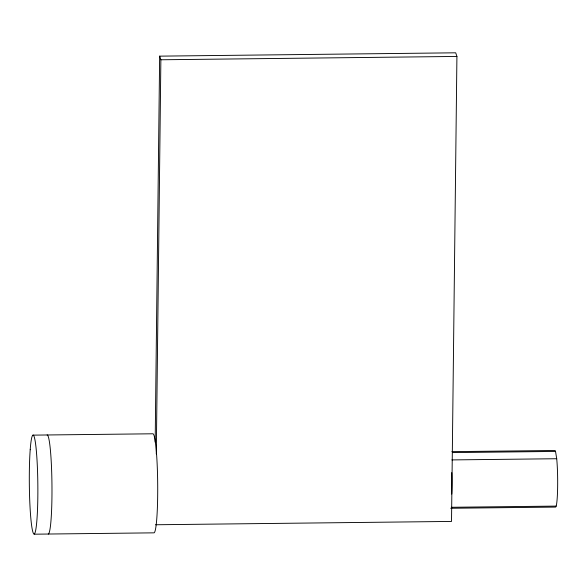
<?xml version="1.0" encoding="UTF-8"?>
<svg xmlns="http://www.w3.org/2000/svg" width="587" height="587" viewBox="0 0 587 587"><rect width="100%" height="100%" fill="white"/><g stroke="black" fill="none" stroke-linecap="round" stroke-linejoin="round"><path stroke-width="0.88" d="M155.166 442.165L159.649 56.147L455.703 52.808L456.921 56.44L451.52 521.432L155.467 524.763M156.289 453.912L160.867 59.779L159.649 56.147M160.867 59.779L456.921 56.44M33.041 435.136L152.869 433.786A49.528 4.256 89.4 0 1 157.683 483.204A49.528 4.256 89.4 0 1 153.999 532.842L34.163 534.192M451.902 451.645L554.898 450.486A28.301 2.429 89.4 0 1 555.537 451.432L556.711 458.733A28.301 2.429 89.4 0 1 557.591 489.558A28.301 2.429 89.4 0 1 555.544 507.087L450.721 508.269M452.54 452.592L555.537 451.432M451.887 459.914L556.711 458.733M451.337 507.285L556.16 506.104M47.136 434.982A49.528 4.256 89.4 0 1 51.95 484.392A49.528 4.256 89.4 0 1 48.266 534.031M451.748 472.594A28.301 2.429 89.4 0 1 451.755 494.071M30.201 449.723A49.528 4.256 89.4 0 0 33.048 532.534A49.528 4.256 89.4 0 0 37.561 471.735A49.528 4.256 89.4 0 0 30.201 449.723"/></g></svg>
